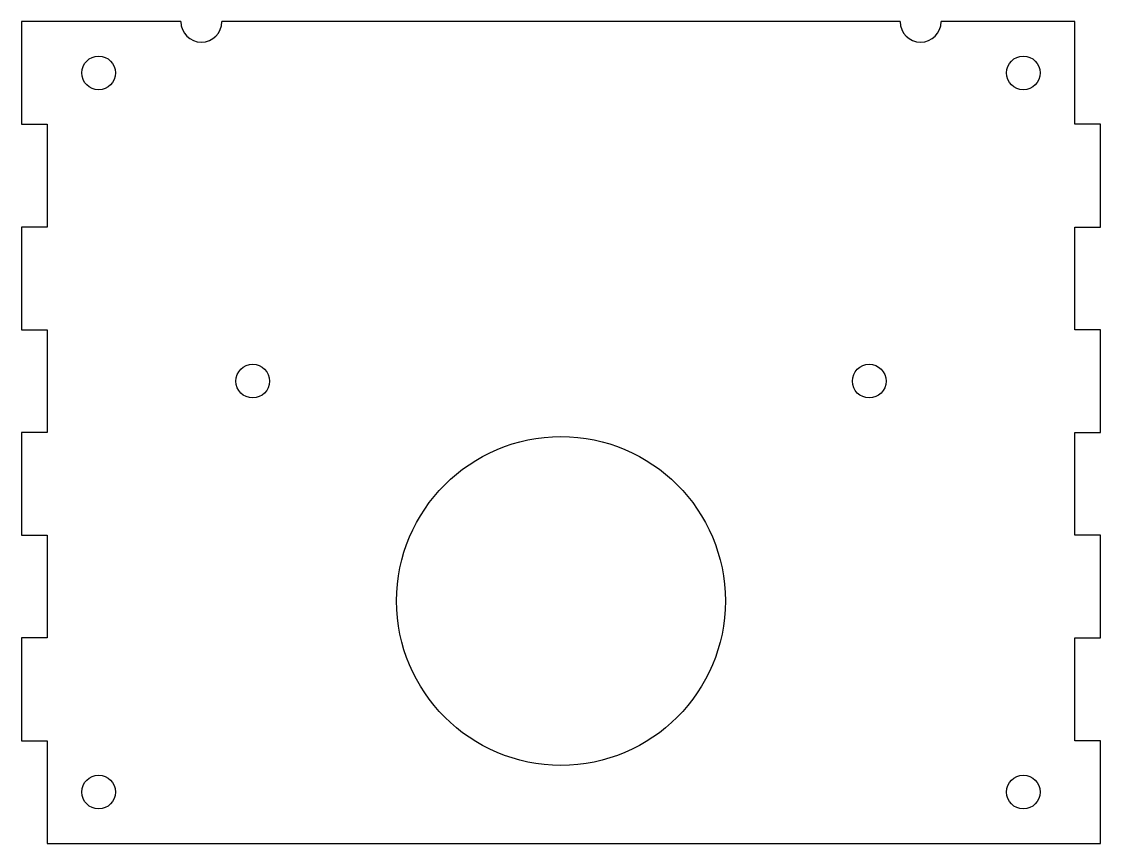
# Model space of a CAD drawing. Header units: inches. Extents: x 0.96 to 6.21, y 0.96 to 4.96.
import ezdxf

# ---------------------------------------------------------------- set-up
doc = ezdxf.new("R2010")
doc.units = ezdxf.units.IN
doc.header["$MEASUREMENT"] = 0

msp = doc.modelspace()

# ---------------------------------------------------------------- linework, layer by layer
at = {"color": 7, "linetype": 'Continuous', "lineweight": 25}
for p, q in [((0.9576, 4.9583), (0.9576, 4.4583)), ((1.7326, 4.9583), (0.9576, 4.9583)), ((5.2326, 4.9583), (1.9326, 4.9583)), ((6.0826, 4.9583), (5.4326, 4.9583)), ((6.0826, 4.4583), (6.0826, 4.9583)), ((0.9576, 4.4583), (1.0826, 4.4583)), ((1.0826, 4.4583), (1.0826, 3.9583)), ((6.2076, 4.4583), (6.0826, 4.4583)), ((6.2076, 3.9583), (6.2076, 4.4583)), ((0.9576, 3.9583), (0.9576, 3.4583)), ((1.0826, 3.9583), (0.9576, 3.9583)), ((6.0826, 3.9583), (6.2076, 3.9583)), ((6.0826, 3.4583), (6.0826, 3.9583)), ((0.9576, 3.4583), (1.0826, 3.4583)), ((1.0826, 3.4583), (1.0826, 2.9583)), ((6.2076, 3.4583), (6.0826, 3.4583)), ((6.2076, 2.9583), (6.2076, 3.4583)), ((0.9576, 2.9583), (0.9576, 2.4583)), ((1.0826, 2.9583), (0.9576, 2.9583)), ((6.0826, 2.9583), (6.2076, 2.9583)), ((6.0826, 2.4583), (6.0826, 2.9583)), ((0.9576, 2.4583), (1.0826, 2.4583)), ((1.0826, 2.4583), (1.0826, 1.9583)), ((6.2076, 2.4583), (6.0826, 2.4583)), ((6.2076, 1.9583), (6.2076, 2.4583)), ((0.9576, 1.9583), (0.9576, 1.4583)), ((1.0826, 1.9583), (0.9576, 1.9583)), ((6.0826, 1.9583), (6.2076, 1.9583)), ((6.0826, 1.4583), (6.0826, 1.9583)), ((0.9576, 1.4583), (1.0826, 1.4583)), ((1.0826, 1.4583), (1.0826, 0.9583)), ((6.2076, 1.4583), (6.0826, 1.4583)), ((6.2076, 0.9583), (6.2076, 1.4583)), ((1.0826, 0.9583), (6.2076, 0.9583))]:
    msp.add_line(p, q, dxfattribs=at)
for centre, radius in [((1.3326, 4.7083), 0.082), ((5.8326, 4.7083), 0.082), ((2.0826, 3.2083), 0.082), ((5.0826, 3.2083), 0.082), ((3.5826, 2.1383), 0.8), ((1.3326, 1.2083), 0.082), ((5.8326, 1.2083), 0.082)]:
    msp.add_circle(centre, radius, dxfattribs=at)
for centre in [(1.8326, 4.9583), (5.3326, 4.9583)]:
    msp.add_arc(centre, 0.1, 180, 0, dxfattribs=at)

doc.saveas('drawing.dxf')
